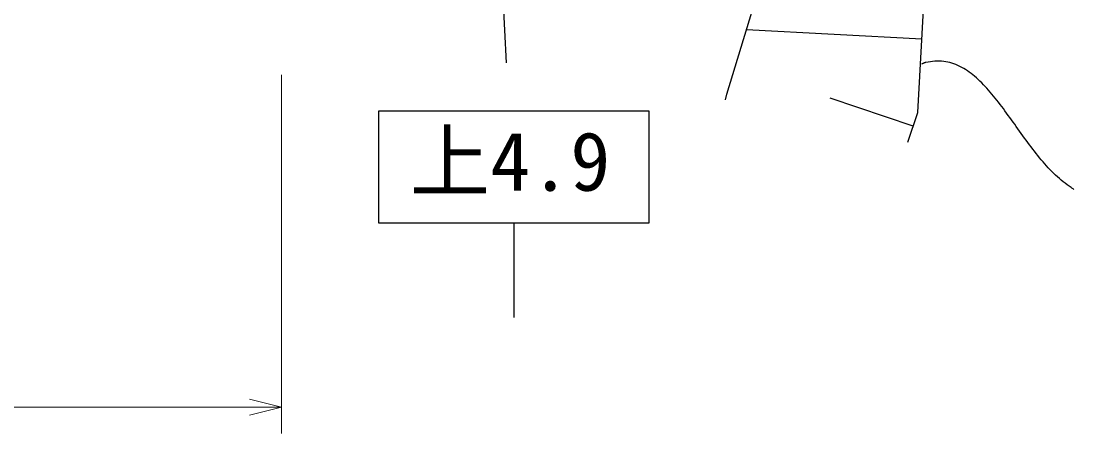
# Model space of a CAD drawing. Units: millimetres, scale not verified. Extents: x -1459003 to 1952903, y -3121393 to 1511092.
# Drawn here: x 269449 to 302215, y 254192 to 267233 of the extents above; entities that cross this region are included whole.
import ezdxf
from ezdxf.enums import TextEntityAlignment as Align

# ---------------------------------------------------------------- set-up
doc = ezdxf.new("R2010")
doc.units = ezdxf.units.MM
doc.header["$LTSCALE"] = 1000
for name, color, linetype, lineweight in [('M-BGD', 7, 'Continuous', 25), ('M-STR-HTXT', 7, 'Continuous', 13), ('M-STR-STRC', 7, 'Continuous', 25)]:
    doc.layers.add(name, color=color, linetype=linetype, lineweight=lineweight)
doc.styles.add('ＭＳ ゴシック', font='')
doc.styles.get('ＭＳ ゴシック').set_extended_font_data('MS Gothic')

msp = doc.modelspace()

# ---------------------------------------------------------------- linework, layer by layer
at = {"layer": 'M-BGD'}
for p, q in [((297357, 264382), (297830, 273097)), ((291411, 264953), (292304, 267878)), ((297481, 266668), (292025, 266964)), ((291367, 264785), (291411, 264953)), ((297215, 263963), (294627, 264837)), ((297047, 263465), (297357, 264382))]:
    msp.add_line(p, q, dxfattribs=at)
for centre, radius, start, end in [((444492, 872503), 605840, 261.18909, 261.18909), ((336281, -251332), 590751, 108.92784, 108.92784), ((327953, 48758), 244231, 77.98744, 77.98744), ((327967, 48816), 243571, 77.98532, 77.98532), ((249103, -1392240), 1683492, 84.67993, 84.67993), ((249103, -1392240), 1683492, 84.73973, 84.73973), ((246950, -1415440), 1705953, 84.68032, 84.68032), ((246950, -1415440), 1705953, 84.73933, 84.73933), ((248310, 3857), 282415, 80.7712, 80.7712)]:
    msp.add_arc(centre, radius, start, end, dxfattribs=at)
for points, knots in [([(309550, 265172), (309365, 265340), (309180, 265507), (308995, 265676), (308810, 265844), (308626, 266013), (308441, 266181), (308257, 266350), (308073, 266519), (307888, 266688), (307704, 266857), (307520, 267026), (307336, 267195), (307152, 267364), (306968, 267533), (306783, 267702), (306599, 267870), (306414, 268039), (306229, 268207), (306044, 268375), (305859, 268543), (305673, 268710), (305487, 268877), (305301, 269044), (305114, 269210), (304928, 269376), (304740, 269541), (304552, 269706), (304364, 269871), (304170, 270028), (303986, 270198), (303814, 270356), (303644, 270518), (303484, 270689), (303313, 270872), (303155, 271066), (302997, 271260), (302833, 271461), (302677, 271669), (302517, 271874), (302357, 272082), (302201, 272293), (302038, 272498), (301879, 272700), (301721, 272903), (301552, 273096), (301391, 273281), (301229, 273465), (301052, 273634), (300887, 273791), (300717, 273945), (300530, 274075), (300357, 274196), (300175, 274308), (299979, 274386), (299792, 274461), (299593, 274516), (299392, 274532), (299182, 274548), (298970, 274513), (298762, 274477), (298745, 274474), (298729, 274468), (298712, 274464), (298695, 274459), (298679, 274454), (298662, 274450), (298646, 274445), (298629, 274440), (298612, 274435), (298596, 274430), (298579, 274425), (298563, 274419), (298546, 274414), (298530, 274409), (298514, 274403), (298497, 274398), (298481, 274392), (298465, 274386), (298448, 274381), (298432, 274375), (298416, 274369), (298400, 274363), (298384, 274357), (298367, 274350), (298351, 274344), (298335, 274338), (298319, 274331), (298303, 274325), (298287, 274318), (298271, 274311)], [0, 0, 0, 0, 1, 1, 1, 2, 2, 2, 3, 3, 3, 4, 4, 4, 5, 5, 5, 6, 6, 6, 7, 7, 7, 8, 8, 8, 9, 9, 9, 10, 10, 10, 11, 11, 11, 12, 12, 12, 13, 13, 13, 14, 14, 14, 15, 15, 15, 16, 16, 16, 17, 17, 17, 18, 18, 18, 19, 19, 19, 20, 20, 20, 21, 21, 21, 22, 22, 22, 23, 23, 23, 24, 24, 24, 25, 25, 25, 26, 26, 26, 27, 27, 27, 28, 28, 28, 29, 29, 29, 30, 30, 30, 30]), ([(302211, 261992), (302183, 262010), (302155, 262029), (302127, 262049), (301959, 262166), (301796, 262292), (301646, 262431), (301486, 262579), (301342, 262744), (301200, 262911), (301052, 263085), (300916, 263268), (300778, 263451), (300639, 263638), (300507, 263829), (300371, 264018), (300236, 264204), (300105, 264392), (299966, 264574), (299832, 264747), (299700, 264922), (299553, 265084), (299417, 265234), (299278, 265383), (299122, 265512), (298979, 265629), (298828, 265742), (298661, 265822), (298504, 265897), (298335, 265957), (298161, 265978), (297978, 266000), (297792, 265973), (297610, 265945), (297605, 265944), (297601, 265942), (297596, 265941), (297592, 265940), (297587, 265939), (297583, 265937), (297578, 265936), (297574, 265934), (297569, 265933), (297565, 265931), (297560, 265930), (297556, 265928), (297551, 265927), (297547, 265925), (297542, 265923), (297538, 265921), (297533, 265920), (297529, 265918), (297525, 265916), (297520, 265914), (297516, 265912), (297512, 265910), (297507, 265908), (297503, 265906), (297499, 265904), (297495, 265901), (297491, 265899), (297486, 265897), (297482, 265895), (297478, 265892)], [0, 0, 0, 0, 1, 1, 1, 2, 2, 2, 3, 3, 3, 4, 4, 4, 5, 5, 5, 6, 6, 6, 7, 7, 7, 8, 8, 8, 9, 9, 9, 10, 10, 10, 11, 11, 11, 12, 12, 12, 13, 13, 13, 14, 14, 14, 15, 15, 15, 16, 16, 16, 17, 17, 17, 18, 18, 18, 19, 19, 19, 20, 20, 20, 21, 21, 21, 21])]:
    msp.add_open_spline(points, degree=3, knots=knots, dxfattribs=at)
at = {"layer": 'M-STR-HTXT'}
for p, q in [((277554, 265563), (277554, 254391)), ((277554, 255212), (276554, 255462)), ((263425, 255212), (277554, 255212)), ((277554, 255212), (276554, 254962))]:
    msp.add_line(p, q, dxfattribs=at)
at = {"layer": 'M-STR-STRC'}
for p, q in [((283411, 289133), (284545, 265934)), ((280582, 264437), (288982, 264437)), ((280582, 260937), (280582, 264437)), ((288982, 264437), (288982, 260937)), ((288982, 260937), (280582, 260937)), ((284782, 260937), (284782, 258005))]:
    msp.add_line(p, q, dxfattribs=at)

# ---------------------------------------------------------------- texts
at = {"layer": 'M-STR-STRC', "style": 'ＭＳ ゴシック'}
msp.add_text('上4.9', height=1833, dxfattribs=at).set_placement((284668, 261400), align=Align.BOTTOM_CENTER)

doc.saveas('drawing.dxf')
